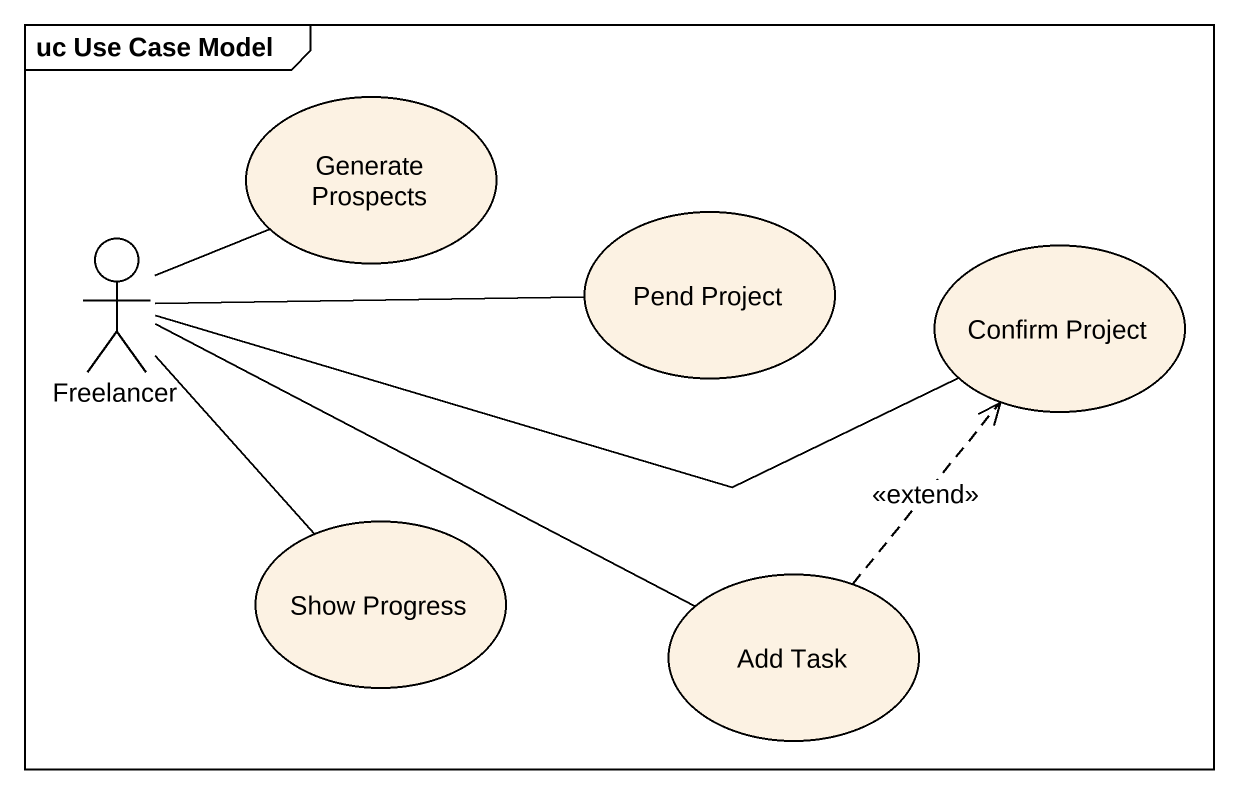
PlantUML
@startuml
mainframe uc Use Case Model
usecase "Generate Prospects" as Generate_Prospects
usecase "Pend Project" as Pend_Project
actor Freelancer
usecase "Confirm Project" as Confirm_Project
usecase "Show Progress" as Show_Progress
usecase "Add Task" as Add_Task
Freelancer -up- Generate_Prospects
Freelancer -right- Pend_Project
Freelancer -right- Confirm_Project
Freelancer -right- Add_Task
Show_Progress -up- Freelancer
Add_Task .up.> Confirm_Project : <<extend>>
@enduml
